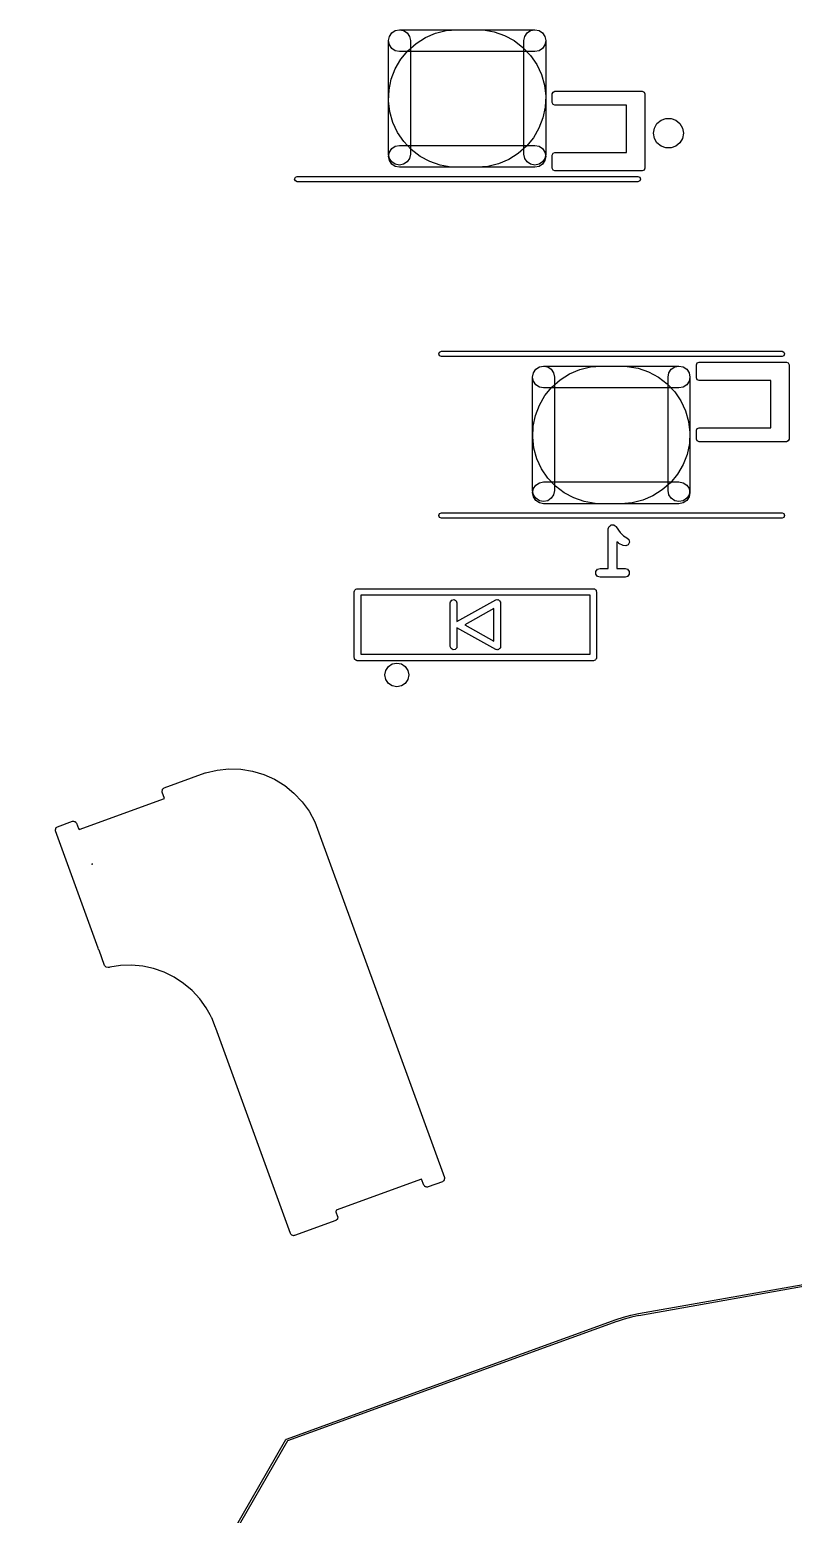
# Model space of a CAD drawing. Extents: x 62 to 223, y -188 to -37.
# Drawn here: x 88.88 to 106.37, y -149.28 to -115.3 of the extents above; entities that cross this region are included whole.
import ezdxf

# ---------------------------------------------------------------- set-up
doc = ezdxf.new("R2010")
doc.units = 0
doc.layers.add('BLACK', color=7, linetype='CONTINUOUS')

msp = doc.modelspace()

# ---------------------------------------------------------------- linework, layer by layer
at = {"layer": 'BLACK', "linetype": 'CONTINUOUS'}
for p, q in [((97.1, -115.55), (97.119, -115.454)), ((97.1, -115.55), (97.119, -115.454)), ((97.1, -115.55), (97.119, -115.454)), ((97.1, -115.55), (97.119, -115.454)), ((97.119, -115.454), (97.1732, -115.373)), ((97.119, -115.454), (97.1732, -115.373)), ((97.119, -115.454), (97.1732, -115.373)), ((97.119, -115.454), (97.1732, -115.373)), ((97.1732, -115.373), (97.2543, -115.319)), ((97.1732, -115.373), (97.2543, -115.319)), ((97.1732, -115.373), (97.2543, -115.319)), ((97.1732, -115.373), (97.2543, -115.319)), ((97.2543, -115.319), (97.35, -115.3)), ((97.2543, -115.319), (97.35, -115.3)), ((97.2543, -115.319), (97.35, -115.3)), ((97.2543, -115.319), (97.35, -115.3)), ((97.35, -115.3), (100.45, -115.3)), ((97.35, -115.3), (97.4457, -115.319)), ((97.35, -115.3), (100.45, -115.3)), ((97.35, -115.3), (97.4457, -115.319)), ((97.4457, -115.319), (97.5268, -115.373)), ((97.4457, -115.319), (97.5268, -115.373)), ((97.5268, -115.373), (97.581, -115.454)), ((97.5268, -115.373), (97.581, -115.454)), ((97.581, -115.454), (97.6, -115.55)), ((97.581, -115.454), (97.6, -115.55)), ((97.7315, -115.614), (97.9453, -115.479)), ((97.7315, -115.614), (97.9453, -115.479)), ((97.7315, -115.614), (97.9453, -115.479)), ((97.7315, -115.614), (97.9453, -115.479)), ((97.9453, -115.479), (98.1779, -115.381)), ((97.9453, -115.479), (98.1779, -115.381)), ((97.9453, -115.479), (98.1779, -115.381)), ((97.9453, -115.479), (98.1779, -115.381)), ((98.1779, -115.381), (98.4232, -115.32)), ((98.1779, -115.381), (98.4232, -115.32)), ((98.1779, -115.381), (98.4232, -115.32)), ((98.1779, -115.381), (98.4232, -115.32)), ((98.4232, -115.32), (98.675, -115.3)), ((98.4232, -115.32), (98.675, -115.3)), ((98.4232, -115.32), (98.675, -115.3)), ((98.4232, -115.32), (98.675, -115.3)), ((98.675, -115.3), (99.125, -115.3)), ((98.675, -115.3), (99.125, -115.3)), ((98.675, -115.3), (99.125, -115.3)), ((98.675, -115.3), (99.125, -115.3)), ((99.125, -115.3), (99.2677, -115.306)), ((99.125, -115.3), (99.2677, -115.306)), ((99.125, -115.3), (99.2677, -115.306)), ((99.125, -115.3), (99.2677, -115.306)), ((99.2677, -115.306), (99.5167, -115.349)), ((99.2677, -115.306), (99.5167, -115.349)), ((99.2677, -115.306), (99.5167, -115.349)), ((99.2677, -115.306), (99.5167, -115.349)), ((99.5167, -115.349), (99.7555, -115.432)), ((99.5167, -115.349), (99.7555, -115.432)), ((99.5167, -115.349), (99.7555, -115.432)), ((99.5167, -115.349), (99.7555, -115.432)), ((99.7555, -115.432), (99.9782, -115.551)), ((99.7555, -115.432), (99.9782, -115.551)), ((99.7555, -115.432), (99.9782, -115.551)), ((99.7555, -115.432), (99.9782, -115.551)), ((100.2, -115.55), (100.219, -115.454)), ((100.2, -115.55), (100.219, -115.454)), ((100.219, -115.454), (100.273, -115.373)), ((100.219, -115.454), (100.273, -115.373)), ((100.273, -115.373), (100.354, -115.319)), ((100.273, -115.373), (100.354, -115.319)), ((100.354, -115.319), (100.45, -115.3)), ((100.354, -115.319), (100.45, -115.3)), ((100.45, -115.3), (100.546, -115.319)), ((100.45, -115.3), (100.546, -115.319)), ((100.45, -115.3), (100.546, -115.319)), ((100.45, -115.3), (100.546, -115.319)), ((100.546, -115.319), (100.627, -115.373)), ((100.546, -115.319), (100.627, -115.373)), ((100.546, -115.319), (100.627, -115.373)), ((100.546, -115.319), (100.627, -115.373)), ((100.627, -115.373), (100.681, -115.454)), ((100.627, -115.373), (100.681, -115.454)), ((100.627, -115.373), (100.681, -115.454)), ((100.627, -115.373), (100.681, -115.454)), ((100.681, -115.454), (100.7, -115.55)), ((100.681, -115.454), (100.7, -115.55)), ((100.681, -115.454), (100.7, -115.55)), ((100.681, -115.454), (100.7, -115.55)), ((97.119, -115.646), (97.1, -115.55)), ((97.1, -118.15), (97.1, -115.55)), ((97.119, -115.646), (97.1, -115.55)), ((97.1, -118.15), (97.1, -115.55)), ((97.1732, -115.727), (97.119, -115.646)), ((97.1732, -115.727), (97.119, -115.646)), ((97.2543, -115.781), (97.1732, -115.727)), ((97.2543, -115.781), (97.1732, -115.727)), ((97.35, -115.8), (97.2543, -115.781)), ((97.35, -115.8), (97.2543, -115.781)), ((100.45, -115.8), (97.35, -115.8)), ((100.45, -115.8), (97.35, -115.8)), ((97.3817, -115.976), (97.542, -115.781)), ((97.3817, -115.976), (97.542, -115.781)), ((97.3817, -115.976), (97.542, -115.781)), ((97.3817, -115.976), (97.542, -115.781)), ((97.542, -115.781), (97.7315, -115.614)), ((97.542, -115.781), (97.7315, -115.614)), ((97.542, -115.781), (97.7315, -115.614)), ((97.542, -115.781), (97.7315, -115.614)), ((97.6, -115.55), (97.6, -118.15)), ((97.6, -115.55), (97.6, -118.15)), ((99.9782, -115.551), (100.179, -115.705)), ((99.9782, -115.551), (100.179, -115.705)), ((99.9782, -115.551), (100.179, -115.705)), ((99.9782, -115.551), (100.179, -115.705)), ((100.179, -115.705), (100.352, -115.888)), ((100.179, -115.705), (100.352, -115.888)), ((100.179, -115.705), (100.352, -115.888)), ((100.179, -115.705), (100.352, -115.888)), ((100.2, -118.15), (100.2, -115.55)), ((100.2, -118.15), (100.2, -115.55)), ((100.546, -115.781), (100.45, -115.8)), ((100.546, -115.781), (100.45, -115.8)), ((100.627, -115.727), (100.546, -115.781)), ((100.627, -115.727), (100.546, -115.781)), ((100.681, -115.646), (100.627, -115.727)), ((100.681, -115.646), (100.627, -115.727)), ((100.7, -115.55), (100.681, -115.646)), ((100.7, -115.55), (100.681, -115.646)), ((100.7, -115.55), (100.7, -118.15)), ((100.7, -115.55), (100.7, -118.15)), ((97.1641, -116.43), (97.2546, -116.194)), ((97.1641, -116.43), (97.2546, -116.194)), ((97.1641, -116.43), (97.2546, -116.194)), ((97.1641, -116.43), (97.2546, -116.194)), ((97.2546, -116.194), (97.3817, -115.976)), ((97.2546, -116.194), (97.3817, -115.976)), ((97.2546, -116.194), (97.3817, -115.976)), ((97.2546, -116.194), (97.3817, -115.976)), ((100.352, -115.888), (100.494, -116.097)), ((100.352, -115.888), (100.494, -116.097)), ((100.352, -115.888), (100.494, -116.097)), ((100.352, -115.888), (100.494, -116.097)), ((100.494, -116.097), (100.601, -116.326)), ((100.494, -116.097), (100.601, -116.326)), ((100.494, -116.097), (100.601, -116.326)), ((100.494, -116.097), (100.601, -116.326)), ((97.1124, -116.678), (97.1641, -116.43)), ((97.1124, -116.678), (97.1641, -116.43)), ((97.1124, -116.678), (97.1641, -116.43)), ((97.1124, -116.678), (97.1641, -116.43)), ((100.601, -116.326), (100.67, -116.569)), ((100.601, -116.326), (100.67, -116.569)), ((100.601, -116.326), (100.67, -116.569)), ((100.601, -116.326), (100.67, -116.569)), ((97.101, -116.93), (97.1124, -116.678)), ((97.101, -116.93), (97.1124, -116.678)), ((97.101, -116.93), (97.1124, -116.678)), ((97.101, -116.93), (97.1124, -116.678)), ((100.67, -116.569), (100.699, -116.82)), ((100.67, -116.569), (100.699, -116.82)), ((100.67, -116.569), (100.699, -116.82)), ((100.67, -116.569), (100.699, -116.82)), ((100.699, -116.82), (100.688, -117.072)), ((100.699, -116.82), (100.688, -117.072)), ((100.699, -116.82), (100.688, -117.072)), ((100.699, -116.82), (100.688, -117.072)), ((100.85, -116.77), (100.868, -116.728)), ((100.85, -116.97), (100.85, -116.77)), ((100.868, -116.728), (100.91, -116.71)), ((100.91, -116.71), (102.91, -116.71)), ((102.91, -116.71), (102.952, -116.728)), ((102.952, -116.728), (102.97, -116.77)), ((102.97, -116.77), (102.97, -118.47)), ((97.13, -117.181), (97.101, -116.93)), ((97.13, -117.181), (97.101, -116.93)), ((97.13, -117.181), (97.101, -116.93)), ((97.13, -117.181), (97.101, -116.93)), ((97.1988, -117.424), (97.13, -117.181)), ((97.1988, -117.424), (97.13, -117.181)), ((97.1988, -117.424), (97.13, -117.181)), ((97.1988, -117.424), (97.13, -117.181)), ((100.688, -117.072), (100.636, -117.32)), ((100.688, -117.072), (100.636, -117.32)), ((100.688, -117.072), (100.636, -117.32)), ((100.688, -117.072), (100.636, -117.32)), ((100.868, -117.012), (100.85, -116.97)), ((100.91, -117.03), (100.868, -117.012)), ((102.55, -117.03), (100.91, -117.03)), ((102.55, -118.11), (102.55, -117.03)), ((97.3055, -117.653), (97.1988, -117.424)), ((97.3055, -117.653), (97.1988, -117.424)), ((97.3055, -117.653), (97.1988, -117.424)), ((97.3055, -117.653), (97.1988, -117.424)), ((100.545, -117.556), (100.418, -117.774)), ((100.545, -117.556), (100.418, -117.774)), ((100.545, -117.556), (100.418, -117.774)), ((100.545, -117.556), (100.418, -117.774)), ((100.636, -117.32), (100.545, -117.556)), ((100.636, -117.32), (100.545, -117.556)), ((100.636, -117.32), (100.545, -117.556)), ((100.636, -117.32), (100.545, -117.556)), ((103.167, -117.67), (103.188, -117.553)), ((103.188, -117.553), (103.247, -117.45)), ((103.247, -117.45), (103.339, -117.373)), ((103.339, -117.373), (103.45, -117.332)), ((103.45, -117.332), (103.57, -117.332)), ((103.57, -117.332), (103.681, -117.373)), ((103.681, -117.373), (103.773, -117.45)), ((103.773, -117.45), (103.832, -117.553)), ((103.832, -117.553), (103.853, -117.67)), ((97.4475, -117.862), (97.3055, -117.653)), ((97.4475, -117.862), (97.3055, -117.653)), ((97.4475, -117.862), (97.3055, -117.653)), ((97.4475, -117.862), (97.3055, -117.653)), ((97.6211, -118.045), (97.4475, -117.862)), ((97.6211, -118.045), (97.4475, -117.862)), ((97.6211, -118.045), (97.4475, -117.862)), ((97.6211, -118.045), (97.4475, -117.862)), ((100.418, -117.774), (100.258, -117.969)), ((100.418, -117.774), (100.258, -117.969)), ((100.418, -117.774), (100.258, -117.969)), ((100.418, -117.774), (100.258, -117.969)), ((103.188, -117.787), (103.167, -117.67)), ((103.247, -117.89), (103.188, -117.787)), ((103.339, -117.967), (103.247, -117.89)), ((103.773, -117.89), (103.681, -117.967)), ((103.832, -117.787), (103.773, -117.89)), ((103.853, -117.67), (103.832, -117.787)), ((97.1, -118.2), (97.119, -118.104)), ((97.1, -118.2), (97.119, -118.104)), ((97.119, -118.246), (97.1, -118.15)), ((97.119, -118.246), (97.1, -118.15)), ((97.119, -118.296), (97.1, -118.2)), ((97.119, -118.296), (97.1, -118.2)), ((97.119, -118.104), (97.1732, -118.023)), ((97.119, -118.104), (97.1732, -118.023)), ((97.1732, -118.327), (97.119, -118.246)), ((97.1732, -118.327), (97.119, -118.246)), ((97.1732, -118.023), (97.2543, -117.969)), ((97.1732, -118.023), (97.2543, -117.969)), ((97.2543, -117.969), (97.35, -117.95)), ((97.2543, -117.969), (97.35, -117.95)), ((97.35, -117.95), (100.45, -117.95)), ((97.35, -117.95), (100.45, -117.95)), ((97.581, -118.246), (97.5268, -118.327)), ((97.581, -118.246), (97.5268, -118.327)), ((97.6, -118.15), (97.581, -118.246)), ((97.6, -118.15), (97.581, -118.246)), ((97.8218, -118.199), (97.6211, -118.045)), ((97.8218, -118.199), (97.6211, -118.045)), ((97.8218, -118.199), (97.6211, -118.045)), ((97.8218, -118.199), (97.6211, -118.045)), ((98.0444, -118.318), (97.8218, -118.199)), ((98.0444, -118.318), (97.8218, -118.199)), ((98.0444, -118.318), (97.8218, -118.199)), ((98.0444, -118.318), (97.8218, -118.199)), ((100.068, -118.136), (99.8547, -118.271)), ((100.068, -118.136), (99.8547, -118.271)), ((100.068, -118.136), (99.8547, -118.271)), ((100.068, -118.136), (99.8547, -118.271)), ((100.258, -117.969), (100.068, -118.136)), ((100.258, -117.969), (100.068, -118.136)), ((100.258, -117.969), (100.068, -118.136)), ((100.258, -117.969), (100.068, -118.136)), ((100.219, -118.246), (100.2, -118.15)), ((100.219, -118.246), (100.2, -118.15)), ((100.273, -118.327), (100.219, -118.246)), ((100.273, -118.327), (100.219, -118.246)), ((100.45, -117.95), (100.546, -117.969)), ((100.45, -117.95), (100.546, -117.969)), ((100.546, -117.969), (100.627, -118.023)), ((100.546, -117.969), (100.627, -118.023)), ((100.627, -118.023), (100.681, -118.104)), ((100.627, -118.023), (100.681, -118.104)), ((100.681, -118.246), (100.627, -118.327)), ((100.681, -118.246), (100.627, -118.327)), ((100.681, -118.104), (100.7, -118.2)), ((100.681, -118.104), (100.7, -118.2)), ((100.7, -118.15), (100.681, -118.246)), ((100.7, -118.15), (100.681, -118.246)), ((100.7, -118.2), (100.681, -118.296)), ((100.7, -118.2), (100.681, -118.296)), ((100.85, -118.17), (100.868, -118.128)), ((100.85, -118.47), (100.85, -118.17)), ((100.868, -118.128), (100.91, -118.11)), ((100.91, -118.11), (102.55, -118.11)), ((103.45, -118.008), (103.339, -117.967)), ((103.57, -118.008), (103.45, -118.008)), ((103.681, -117.967), (103.57, -118.008)), ((97.1732, -118.377), (97.119, -118.296)), ((97.1732, -118.377), (97.119, -118.296)), ((97.2543, -118.381), (97.1732, -118.327)), ((97.2543, -118.381), (97.1732, -118.327)), ((97.2543, -118.431), (97.1732, -118.377)), ((97.2543, -118.431), (97.1732, -118.377)), ((97.35, -118.4), (97.2543, -118.381)), ((97.35, -118.4), (97.2543, -118.381)), ((97.35, -118.45), (97.2543, -118.431)), ((97.35, -118.45), (97.2543, -118.431)), ((97.4457, -118.381), (97.35, -118.4)), ((97.4457, -118.381), (97.35, -118.4)), ((100.45, -118.45), (97.35, -118.45)), ((100.45, -118.45), (97.35, -118.45)), ((97.5268, -118.327), (97.4457, -118.381)), ((97.5268, -118.327), (97.4457, -118.381)), ((98.2833, -118.401), (98.0444, -118.318)), ((98.2833, -118.401), (98.0444, -118.318)), ((98.2833, -118.401), (98.0444, -118.318)), ((98.2833, -118.401), (98.0444, -118.318)), ((98.5323, -118.444), (98.2833, -118.401)), ((98.5323, -118.444), (98.2833, -118.401)), ((98.5323, -118.444), (98.2833, -118.401)), ((98.5323, -118.444), (98.2833, -118.401)), ((98.675, -118.45), (98.5323, -118.444)), ((98.675, -118.45), (98.5323, -118.444)), ((98.675, -118.45), (98.5323, -118.444)), ((98.675, -118.45), (98.5323, -118.444)), ((99.125, -118.45), (98.675, -118.45)), ((99.125, -118.45), (98.675, -118.45)), ((99.125, -118.45), (98.675, -118.45)), ((99.125, -118.45), (98.675, -118.45)), ((99.3768, -118.43), (99.125, -118.45)), ((99.3768, -118.43), (99.125, -118.45)), ((99.3768, -118.43), (99.125, -118.45)), ((99.3768, -118.43), (99.125, -118.45)), ((99.6221, -118.369), (99.3768, -118.43)), ((99.6221, -118.369), (99.3768, -118.43)), ((99.6221, -118.369), (99.3768, -118.43)), ((99.6221, -118.369), (99.3768, -118.43)), ((99.8547, -118.271), (99.6221, -118.369)), ((99.8547, -118.271), (99.6221, -118.369)), ((99.8547, -118.271), (99.6221, -118.369)), ((99.8547, -118.271), (99.6221, -118.369)), ((100.354, -118.381), (100.273, -118.327)), ((100.354, -118.381), (100.273, -118.327)), ((100.45, -118.4), (100.354, -118.381)), ((100.45, -118.4), (100.354, -118.381)), ((100.546, -118.381), (100.45, -118.4)), ((100.546, -118.381), (100.45, -118.4)), ((100.546, -118.431), (100.45, -118.45)), ((100.546, -118.431), (100.45, -118.45)), ((100.627, -118.327), (100.546, -118.381)), ((100.627, -118.327), (100.546, -118.381)), ((100.627, -118.377), (100.546, -118.431)), ((100.627, -118.377), (100.546, -118.431)), ((100.681, -118.296), (100.627, -118.377)), ((100.681, -118.296), (100.627, -118.377)), ((100.868, -118.512), (100.85, -118.47)), ((100.91, -118.53), (100.868, -118.512)), ((102.91, -118.53), (100.91, -118.53)), ((102.952, -118.512), (102.91, -118.53)), ((102.97, -118.47), (102.952, -118.512)), ((94.95, -118.72), (94.9676, -118.678)), ((94.9676, -118.762), (94.95, -118.72)), ((94.9676, -118.678), (95.01, -118.66)), ((95.01, -118.78), (94.9676, -118.762)), ((95.01, -118.66), (102.81, -118.66)), ((102.81, -118.78), (95.01, -118.78)), ((102.81, -118.66), (102.852, -118.678)), ((102.852, -118.762), (102.81, -118.78)), ((102.852, -118.678), (102.87, -118.72)), ((102.87, -118.72), (102.852, -118.762)), ((98.2676, -122.678), (98.31, -122.66)), ((98.31, -122.66), (106.11, -122.66)), ((106.11, -122.66), (106.152, -122.678)), ((98.25, -122.72), (98.2676, -122.678)), ((98.2676, -122.762), (98.25, -122.72)), ((98.31, -122.78), (98.2676, -122.762)), ((106.11, -122.78), (98.31, -122.78)), ((100.554, -123.019), (100.65, -123)), ((100.554, -123.019), (100.65, -123)), ((100.554, -123.019), (100.65, -123)), ((100.554, -123.019), (100.65, -123)), ((100.65, -123), (103.75, -123)), ((100.65, -123), (100.746, -123.019)), ((100.65, -123), (103.75, -123)), ((100.65, -123), (100.746, -123.019)), ((101.723, -123.02), (101.975, -123)), ((101.723, -123.02), (101.975, -123)), ((101.723, -123.02), (101.975, -123)), ((101.723, -123.02), (101.975, -123)), ((101.975, -123), (102.425, -123)), ((101.975, -123), (102.425, -123)), ((101.975, -123), (102.425, -123)), ((101.975, -123), (102.425, -123)), ((102.425, -123), (102.568, -123.006)), ((102.425, -123), (102.568, -123.006)), ((102.425, -123), (102.568, -123.006)), ((102.425, -123), (102.568, -123.006)), ((102.568, -123.006), (102.817, -123.049)), ((102.568, -123.006), (102.817, -123.049)), ((102.568, -123.006), (102.817, -123.049)), ((102.568, -123.006), (102.817, -123.049)), ((103.654, -123.019), (103.75, -123)), ((103.654, -123.019), (103.75, -123)), ((103.75, -123), (103.846, -123.019)), ((103.75, -123), (103.846, -123.019)), ((103.75, -123), (103.846, -123.019)), ((103.75, -123), (103.846, -123.019)), ((104.15, -122.97), (104.168, -122.928)), ((104.15, -123.27), (104.15, -122.97)), ((104.168, -122.928), (104.21, -122.91)), ((104.21, -122.91), (106.21, -122.91)), ((106.152, -122.762), (106.11, -122.78)), ((106.152, -122.678), (106.17, -122.72)), ((106.17, -122.72), (106.152, -122.762)), ((106.21, -122.91), (106.252, -122.928)), ((106.252, -122.928), (106.27, -122.97)), ((106.27, -122.97), (106.27, -124.67)), ((100.4, -123.25), (100.419, -123.154)), ((100.4, -123.25), (100.419, -123.154)), ((100.4, -123.25), (100.419, -123.154)), ((100.4, -123.25), (100.419, -123.154)), ((100.419, -123.346), (100.4, -123.25)), ((100.4, -125.85), (100.4, -123.25)), ((100.419, -123.346), (100.4, -123.25)), ((100.4, -125.85), (100.4, -123.25)), ((100.419, -123.154), (100.473, -123.073)), ((100.419, -123.154), (100.473, -123.073)), ((100.419, -123.154), (100.473, -123.073)), ((100.419, -123.154), (100.473, -123.073)), ((100.473, -123.427), (100.419, -123.346)), ((100.473, -123.427), (100.419, -123.346)), ((100.473, -123.073), (100.554, -123.019)), ((100.473, -123.073), (100.554, -123.019)), ((100.473, -123.073), (100.554, -123.019)), ((100.473, -123.073), (100.554, -123.019)), ((100.746, -123.019), (100.827, -123.073)), ((100.746, -123.019), (100.827, -123.073)), ((100.827, -123.073), (100.881, -123.154)), ((100.827, -123.073), (100.881, -123.154)), ((100.842, -123.481), (101.032, -123.314)), ((100.842, -123.481), (101.032, -123.314)), ((100.842, -123.481), (101.032, -123.314)), ((100.842, -123.481), (101.032, -123.314)), ((100.881, -123.154), (100.9, -123.25)), ((100.881, -123.154), (100.9, -123.25)), ((100.9, -123.25), (100.9, -125.85)), ((100.9, -123.25), (100.9, -125.85)), ((101.032, -123.314), (101.245, -123.179)), ((101.032, -123.314), (101.245, -123.179)), ((101.032, -123.314), (101.245, -123.179)), ((101.032, -123.314), (101.245, -123.179)), ((101.245, -123.179), (101.478, -123.081)), ((101.245, -123.179), (101.478, -123.081)), ((101.245, -123.179), (101.478, -123.081)), ((101.245, -123.179), (101.478, -123.081)), ((101.478, -123.081), (101.723, -123.02)), ((101.478, -123.081), (101.723, -123.02)), ((101.478, -123.081), (101.723, -123.02)), ((101.478, -123.081), (101.723, -123.02)), ((102.817, -123.049), (103.056, -123.132)), ((102.817, -123.049), (103.056, -123.132)), ((102.817, -123.049), (103.056, -123.132)), ((102.817, -123.049), (103.056, -123.132)), ((103.056, -123.132), (103.278, -123.251)), ((103.056, -123.132), (103.278, -123.251)), ((103.056, -123.132), (103.278, -123.251)), ((103.056, -123.132), (103.278, -123.251)), ((103.278, -123.251), (103.479, -123.405)), ((103.278, -123.251), (103.479, -123.405)), ((103.278, -123.251), (103.479, -123.405)), ((103.278, -123.251), (103.479, -123.405)), ((103.5, -123.25), (103.519, -123.154)), ((103.5, -123.25), (103.519, -123.154)), ((103.5, -125.85), (103.5, -123.25)), ((103.5, -125.85), (103.5, -123.25)), ((103.519, -123.154), (103.573, -123.073)), ((103.519, -123.154), (103.573, -123.073)), ((103.573, -123.073), (103.654, -123.019)), ((103.573, -123.073), (103.654, -123.019)), ((103.846, -123.019), (103.927, -123.073)), ((103.846, -123.019), (103.927, -123.073)), ((103.846, -123.019), (103.927, -123.073)), ((103.846, -123.019), (103.927, -123.073)), ((103.927, -123.073), (103.981, -123.154)), ((103.927, -123.073), (103.981, -123.154)), ((103.927, -123.073), (103.981, -123.154)), ((103.927, -123.073), (103.981, -123.154)), ((103.981, -123.346), (103.927, -123.427)), ((103.981, -123.346), (103.927, -123.427)), ((103.981, -123.154), (104, -123.25)), ((103.981, -123.154), (104, -123.25)), ((103.981, -123.154), (104, -123.25)), ((103.981, -123.154), (104, -123.25)), ((104, -123.25), (103.981, -123.346)), ((104, -123.25), (103.981, -123.346)), ((104, -123.25), (104, -125.85)), ((104, -123.25), (104, -125.85)), ((104.168, -123.312), (104.15, -123.27)), ((104.21, -123.33), (104.168, -123.312)), ((105.85, -123.33), (104.21, -123.33)), ((105.85, -124.41), (105.85, -123.33)), ((100.554, -123.481), (100.473, -123.427)), ((100.554, -123.481), (100.473, -123.427)), ((100.65, -123.5), (100.554, -123.481)), ((100.65, -123.5), (100.554, -123.481)), ((100.555, -123.894), (100.682, -123.676)), ((100.555, -123.894), (100.682, -123.676)), ((100.555, -123.894), (100.682, -123.676)), ((100.555, -123.894), (100.682, -123.676)), ((103.75, -123.5), (100.65, -123.5)), ((103.75, -123.5), (100.65, -123.5)), ((100.682, -123.676), (100.842, -123.481)), ((100.682, -123.676), (100.842, -123.481)), ((100.682, -123.676), (100.842, -123.481)), ((100.682, -123.676), (100.842, -123.481)), ((103.479, -123.405), (103.652, -123.588)), ((103.479, -123.405), (103.652, -123.588)), ((103.479, -123.405), (103.652, -123.588)), ((103.479, -123.405), (103.652, -123.588)), ((103.652, -123.588), (103.794, -123.797)), ((103.652, -123.588), (103.794, -123.797)), ((103.652, -123.588), (103.794, -123.797)), ((103.652, -123.588), (103.794, -123.797)), ((103.846, -123.481), (103.75, -123.5)), ((103.846, -123.481), (103.75, -123.5)), ((103.927, -123.427), (103.846, -123.481)), ((103.927, -123.427), (103.846, -123.481)), ((100.464, -124.13), (100.555, -123.894)), ((100.464, -124.13), (100.555, -123.894)), ((100.464, -124.13), (100.555, -123.894)), ((100.464, -124.13), (100.555, -123.894)), ((103.794, -123.797), (103.901, -124.026)), ((103.794, -123.797), (103.901, -124.026)), ((103.794, -123.797), (103.901, -124.026)), ((103.794, -123.797), (103.901, -124.026)), ((103.901, -124.026), (103.97, -124.269)), ((103.901, -124.026), (103.97, -124.269)), ((103.901, -124.026), (103.97, -124.269)), ((103.901, -124.026), (103.97, -124.269)), ((100.412, -124.378), (100.464, -124.13)), ((100.412, -124.378), (100.464, -124.13)), ((100.412, -124.378), (100.464, -124.13)), ((100.412, -124.378), (100.464, -124.13)), ((103.97, -124.269), (103.999, -124.52)), ((103.97, -124.269), (103.999, -124.52)), ((103.97, -124.269), (103.999, -124.52)), ((103.97, -124.269), (103.999, -124.52)), ((100.401, -124.63), (100.412, -124.378)), ((100.401, -124.63), (100.412, -124.378)), ((100.401, -124.63), (100.412, -124.378)), ((100.401, -124.63), (100.412, -124.378)), ((100.43, -124.881), (100.401, -124.63)), ((100.43, -124.881), (100.401, -124.63)), ((100.43, -124.881), (100.401, -124.63)), ((100.43, -124.881), (100.401, -124.63)), ((103.999, -124.52), (103.988, -124.772)), ((103.999, -124.52), (103.988, -124.772)), ((103.999, -124.52), (103.988, -124.772)), ((103.999, -124.52), (103.988, -124.772)), ((104.15, -124.47), (104.168, -124.428)), ((104.15, -124.67), (104.15, -124.47)), ((104.168, -124.712), (104.15, -124.67)), ((104.168, -124.428), (104.21, -124.41)), ((104.21, -124.73), (104.168, -124.712)), ((104.21, -124.41), (105.85, -124.41)), ((106.252, -124.712), (106.21, -124.73)), ((106.27, -124.67), (106.252, -124.712)), ((100.499, -125.124), (100.43, -124.881)), ((100.499, -125.124), (100.43, -124.881)), ((100.499, -125.124), (100.43, -124.881)), ((100.499, -125.124), (100.43, -124.881)), ((103.936, -125.02), (103.845, -125.256)), ((103.936, -125.02), (103.845, -125.256)), ((103.936, -125.02), (103.845, -125.256)), ((103.936, -125.02), (103.845, -125.256)), ((103.988, -124.772), (103.936, -125.02)), ((103.988, -124.772), (103.936, -125.02)), ((103.988, -124.772), (103.936, -125.02)), ((103.988, -124.772), (103.936, -125.02)), ((106.21, -124.73), (104.21, -124.73)), ((100.606, -125.353), (100.499, -125.124)), ((100.606, -125.353), (100.499, -125.124)), ((100.606, -125.353), (100.499, -125.124)), ((100.606, -125.353), (100.499, -125.124)), ((100.748, -125.562), (100.606, -125.353)), ((100.748, -125.562), (100.606, -125.353)), ((100.748, -125.562), (100.606, -125.353)), ((100.748, -125.562), (100.606, -125.353)), ((103.845, -125.256), (103.718, -125.474)), ((103.845, -125.256), (103.718, -125.474)), ((103.845, -125.256), (103.718, -125.474)), ((103.845, -125.256), (103.718, -125.474)), ((100.419, -125.804), (100.473, -125.723)), ((100.419, -125.804), (100.473, -125.723)), ((100.473, -125.723), (100.554, -125.669)), ((100.473, -125.723), (100.554, -125.669)), ((100.554, -125.669), (100.65, -125.65)), ((100.554, -125.669), (100.65, -125.65)), ((100.65, -125.65), (103.75, -125.65)), ((100.65, -125.65), (103.75, -125.65)), ((100.921, -125.745), (100.748, -125.562)), ((100.921, -125.745), (100.748, -125.562)), ((100.921, -125.745), (100.748, -125.562)), ((100.921, -125.745), (100.748, -125.562)), ((103.558, -125.669), (103.368, -125.836)), ((103.558, -125.669), (103.368, -125.836)), ((103.558, -125.669), (103.368, -125.836)), ((103.558, -125.669), (103.368, -125.836)), ((103.718, -125.474), (103.558, -125.669)), ((103.718, -125.474), (103.558, -125.669)), ((103.718, -125.474), (103.558, -125.669)), ((103.718, -125.474), (103.558, -125.669)), ((103.75, -125.65), (103.846, -125.669)), ((103.75, -125.65), (103.846, -125.669)), ((103.846, -125.669), (103.927, -125.723)), ((103.846, -125.669), (103.927, -125.723)), ((103.927, -125.723), (103.981, -125.804)), ((103.927, -125.723), (103.981, -125.804)), ((100.4, -125.9), (100.419, -125.804)), ((100.4, -125.9), (100.419, -125.804)), ((100.419, -125.946), (100.4, -125.85)), ((100.419, -125.946), (100.4, -125.85)), ((100.419, -125.996), (100.4, -125.9)), ((100.419, -125.996), (100.4, -125.9)), ((100.473, -126.027), (100.419, -125.946)), ((100.473, -126.027), (100.419, -125.946)), ((100.473, -126.077), (100.419, -125.996)), ((100.473, -126.077), (100.419, -125.996)), ((100.554, -126.081), (100.473, -126.027)), ((100.554, -126.081), (100.473, -126.027)), ((100.827, -126.027), (100.746, -126.081)), ((100.827, -126.027), (100.746, -126.081)), ((100.881, -125.946), (100.827, -126.027)), ((100.881, -125.946), (100.827, -126.027)), ((100.9, -125.85), (100.881, -125.946)), ((100.9, -125.85), (100.881, -125.946)), ((101.122, -125.899), (100.921, -125.745)), ((101.122, -125.899), (100.921, -125.745)), ((101.122, -125.899), (100.921, -125.745)), ((101.122, -125.899), (100.921, -125.745)), ((101.344, -126.018), (101.122, -125.899)), ((101.344, -126.018), (101.122, -125.899)), ((101.344, -126.018), (101.122, -125.899)), ((101.344, -126.018), (101.122, -125.899)), ((101.583, -126.101), (101.344, -126.018)), ((101.583, -126.101), (101.344, -126.018)), ((101.583, -126.101), (101.344, -126.018)), ((101.583, -126.101), (101.344, -126.018)), ((102.922, -126.069), (102.677, -126.13)), ((102.922, -126.069), (102.677, -126.13)), ((102.922, -126.069), (102.677, -126.13)), ((102.922, -126.069), (102.677, -126.13)), ((103.155, -125.971), (102.922, -126.069)), ((103.155, -125.971), (102.922, -126.069)), ((103.155, -125.971), (102.922, -126.069)), ((103.155, -125.971), (102.922, -126.069)), ((103.368, -125.836), (103.155, -125.971)), ((103.368, -125.836), (103.155, -125.971)), ((103.368, -125.836), (103.155, -125.971)), ((103.368, -125.836), (103.155, -125.971)), ((103.519, -125.946), (103.5, -125.85)), ((103.519, -125.946), (103.5, -125.85)), ((103.573, -126.027), (103.519, -125.946)), ((103.573, -126.027), (103.519, -125.946)), ((103.654, -126.081), (103.573, -126.027)), ((103.654, -126.081), (103.573, -126.027)), ((103.927, -126.027), (103.846, -126.081)), ((103.927, -126.027), (103.846, -126.081)), ((103.981, -125.946), (103.927, -126.027)), ((103.981, -125.946), (103.927, -126.027)), ((103.981, -125.996), (103.927, -126.077)), ((103.981, -125.996), (103.927, -126.077)), ((103.981, -125.804), (104, -125.9)), ((103.981, -125.804), (104, -125.9)), ((104, -125.85), (103.981, -125.946)), ((104, -125.85), (103.981, -125.946)), ((104, -125.9), (103.981, -125.996)), ((104, -125.9), (103.981, -125.996)), ((98.25, -126.42), (98.2676, -126.378)), ((98.2676, -126.378), (98.31, -126.36)), ((98.31, -126.36), (106.11, -126.36)), ((100.554, -126.131), (100.473, -126.077)), ((100.554, -126.131), (100.473, -126.077)), ((100.65, -126.1), (100.554, -126.081)), ((100.65, -126.1), (100.554, -126.081)), ((100.65, -126.15), (100.554, -126.131)), ((100.65, -126.15), (100.554, -126.131)), ((100.746, -126.081), (100.65, -126.1)), ((100.746, -126.081), (100.65, -126.1)), ((103.75, -126.15), (100.65, -126.15)), ((103.75, -126.15), (100.65, -126.15)), ((101.832, -126.144), (101.583, -126.101)), ((101.832, -126.144), (101.583, -126.101)), ((101.832, -126.144), (101.583, -126.101)), ((101.832, -126.144), (101.583, -126.101)), ((101.975, -126.15), (101.832, -126.144)), ((101.975, -126.15), (101.832, -126.144)), ((101.975, -126.15), (101.832, -126.144)), ((101.975, -126.15), (101.832, -126.144)), ((102.425, -126.15), (101.975, -126.15)), ((102.425, -126.15), (101.975, -126.15)), ((102.425, -126.15), (101.975, -126.15)), ((102.425, -126.15), (101.975, -126.15)), ((102.677, -126.13), (102.425, -126.15)), ((102.677, -126.13), (102.425, -126.15)), ((102.677, -126.13), (102.425, -126.15)), ((102.677, -126.13), (102.425, -126.15)), ((103.75, -126.1), (103.654, -126.081)), ((103.75, -126.1), (103.654, -126.081)), ((103.846, -126.081), (103.75, -126.1)), ((103.846, -126.081), (103.75, -126.1)), ((103.846, -126.131), (103.75, -126.15)), ((103.846, -126.131), (103.75, -126.15)), ((103.927, -126.077), (103.846, -126.131)), ((103.927, -126.077), (103.846, -126.131)), ((106.11, -126.36), (106.152, -126.378)), ((106.152, -126.378), (106.17, -126.42)), ((98.2676, -126.462), (98.25, -126.42)), ((98.31, -126.48), (98.2676, -126.462)), ((106.11, -126.48), (98.31, -126.48)), ((102.13, -126.728), (102.14, -126.701)), ((102.131, -126.73), (102.13, -126.728)), ((102.13, -126.732), (102.131, -126.73)), ((102.13, -127.632), (102.13, -126.732)), ((102.14, -126.701), (102.149, -126.673)), ((102.149, -126.673), (102.151, -126.672)), ((102.151, -126.672), (102.152, -126.67)), ((102.152, -126.67), (102.176, -126.654)), ((102.176, -126.654), (102.199, -126.637)), ((102.199, -126.637), (102.201, -126.637)), ((102.201, -126.637), (102.203, -126.636)), ((102.203, -126.636), (102.232, -126.637)), ((102.232, -126.637), (102.261, -126.637)), ((102.261, -126.637), (102.263, -126.638)), ((102.263, -126.638), (102.265, -126.638)), ((102.265, -126.638), (102.287, -126.656)), ((102.287, -126.656), (102.311, -126.673)), ((102.311, -126.673), (102.312, -126.675)), ((102.312, -126.675), (102.313, -126.677)), ((102.313, -126.677), (102.403, -126.811)), ((106.152, -126.462), (106.11, -126.48)), ((106.17, -126.42), (106.152, -126.462)), ((102.35, -127.041), (102.33, -127.021)), ((102.33, -127.021), (102.33, -127.632)), ((102.364, -127.048), (102.35, -127.041)), ((102.376, -127.06), (102.364, -127.048)), ((102.471, -127.107), (102.376, -127.06)), ((102.403, -126.811), (102.48, -126.888)), ((102.48, -126.888), (102.56, -126.928)), ((102.587, -127.088), (102.532, -127.116)), ((102.56, -126.928), (102.604, -126.972)), ((102.615, -127.033), (102.587, -127.088)), ((102.604, -126.972), (102.615, -127.033)), ((102.532, -127.116), (102.471, -127.107)), ((101.849, -127.701), (101.886, -127.651)), ((101.849, -127.763), (101.849, -127.701)), ((101.886, -127.813), (101.849, -127.763)), ((101.886, -127.651), (101.944, -127.632)), ((101.944, -127.632), (102.13, -127.632)), ((102.33, -127.632), (102.516, -127.632)), ((102.516, -127.632), (102.574, -127.651)), ((102.574, -127.651), (102.611, -127.701)), ((102.611, -127.763), (102.574, -127.813)), ((102.611, -127.701), (102.611, -127.763)), ((96.332, -128.129), (96.3418, -128.113)), ((96.3418, -128.113), (96.3481, -128.11)), ((96.3481, -128.11), (96.3525, -128.105)), ((96.3525, -128.105), (96.3717, -128.102)), ((96.3717, -128.102), (96.39, -128.095)), ((96.39, -128.095), (101.79, -128.095)), ((101.79, -128.095), (101.8, -128.097)), ((101.8, -128.097), (101.803, -128.096)), ((101.803, -128.096), (101.806, -128.098)), ((101.806, -128.098), (101.816, -128.1)), ((101.816, -128.1), (101.831, -128.112)), ((101.831, -128.112), (101.847, -128.122)), ((101.944, -127.832), (101.886, -127.813)), ((102.516, -127.832), (101.944, -127.832)), ((102.574, -127.813), (102.516, -127.832)), ((96.315, -128.17), (96.3167, -128.16)), ((96.315, -129.67), (96.315, -128.17)), ((96.3161, -128.157), (96.3178, -128.154)), ((96.3167, -128.16), (96.3161, -128.157)), ((96.3178, -128.154), (96.3195, -128.144)), ((96.3195, -128.144), (96.332, -128.129)), ((96.465, -128.245), (96.465, -129.595)), ((101.715, -128.245), (96.465, -128.245)), ((98.515, -128.42), (98.5195, -128.394)), ((98.515, -129.42), (98.515, -128.42)), ((98.5195, -128.394), (98.5525, -128.355)), ((98.5525, -128.355), (98.603, -128.346)), ((98.603, -128.346), (98.6475, -128.372)), ((98.6475, -128.372), (98.665, -128.42)), ((98.665, -128.848), (99.5536, -128.354)), ((98.665, -128.42), (98.665, -128.848)), ((99.5536, -128.354), (99.5782, -128.346)), ((99.5782, -128.346), (99.5906, -128.348)), ((99.5906, -128.348), (99.603, -128.346)), ((99.603, -128.346), (99.615, -128.353)), ((99.615, -128.353), (99.6286, -128.356)), ((99.6286, -128.356), (99.6365, -128.365)), ((99.6365, -128.365), (99.6475, -128.372)), ((99.6475, -128.372), (99.6522, -128.385)), ((99.6522, -128.385), (99.6609, -128.396)), ((99.6609, -128.396), (99.6607, -128.408)), ((99.6607, -128.408), (99.665, -128.42)), ((99.665, -128.42), (99.665, -129.42)), ((101.715, -129.595), (101.715, -128.245)), ((101.847, -128.122), (101.85, -128.128)), ((101.85, -128.128), (101.855, -128.132)), ((101.855, -128.132), (101.858, -128.152)), ((101.858, -128.152), (101.865, -128.17)), ((101.865, -128.17), (101.865, -129.67)), ((99.515, -128.547), (98.8444, -128.92)), ((99.515, -129.293), (99.515, -128.547)), ((99.5536, -129.486), (98.665, -128.992)), ((98.665, -128.992), (98.665, -129.42)), ((98.8444, -128.92), (99.515, -129.293)), ((98.5325, -129.468), (98.515, -129.42)), ((98.577, -129.494), (98.5325, -129.468)), ((98.6605, -129.446), (98.6275, -129.485)), ((98.665, -129.42), (98.6605, -129.446)), ((99.6482, -129.467), (99.6364, -129.474)), ((99.6524, -129.455), (99.6482, -129.467)), ((99.6605, -129.446), (99.6524, -129.455)), ((99.665, -129.42), (99.6605, -129.446)), ((96.3217, -129.688), (96.315, -129.67)), ((96.325, -129.707), (96.3217, -129.688)), ((96.3302, -129.712), (96.325, -129.707)), ((96.3325, -129.718), (96.3302, -129.712)), ((96.3494, -129.728), (96.3325, -129.718)), ((96.3643, -129.74), (96.3494, -129.728)), ((96.3741, -129.742), (96.3643, -129.74)), ((96.377, -129.744), (96.3741, -129.742)), ((96.3803, -129.743), (96.377, -129.744)), ((96.39, -129.745), (96.3803, -129.743)), ((101.79, -129.745), (96.39, -129.745)), ((96.465, -129.595), (101.715, -129.595)), ((97.1859, -129.819), (97.29, -129.798)), ((97.29, -129.798), (97.3941, -129.819)), ((98.6275, -129.485), (98.577, -129.494)), ((99.566, -129.488), (99.5536, -129.486)), ((99.577, -129.494), (99.566, -129.488)), ((99.5906, -129.491), (99.577, -129.494)), ((99.6042, -129.494), (99.5906, -129.491)), ((99.6151, -129.487), (99.6042, -129.494)), ((99.6275, -129.485), (99.6151, -129.487)), ((99.6364, -129.474), (99.6275, -129.485)), ((101.808, -129.738), (101.79, -129.745)), ((101.828, -129.735), (101.808, -129.738)), ((101.832, -129.73), (101.828, -129.735)), ((101.838, -129.727), (101.832, -129.73)), ((101.848, -129.711), (101.838, -129.727)), ((101.86, -129.696), (101.848, -129.711)), ((101.862, -129.686), (101.86, -129.696)), ((101.864, -129.683), (101.862, -129.686)), ((101.865, -129.67), (101.863, -129.68)), ((101.863, -129.68), (101.864, -129.683)), ((97.0179, -130.07), (97.0386, -129.966)), ((97.0386, -130.174), (97.0179, -130.07)), ((97.0386, -129.966), (97.0976, -129.878)), ((97.0976, -129.878), (97.1859, -129.819)), ((97.3941, -129.819), (97.4824, -129.878)), ((97.4824, -129.878), (97.5414, -129.966)), ((97.5414, -129.966), (97.5621, -130.07)), ((97.5621, -130.07), (97.5414, -130.174)), ((97.0976, -130.262), (97.0386, -130.174)), ((97.1859, -130.321), (97.0976, -130.262)), ((97.29, -130.342), (97.1859, -130.321)), ((97.3941, -130.321), (97.29, -130.342)), ((97.4824, -130.262), (97.3941, -130.321)), ((97.5414, -130.174), (97.4824, -130.262)), ((91.9658, -132.654), (92.9055, -132.312)), ((92.9055, -132.312), (92.908, -132.311)), ((92.908, -132.311), (92.909, -132.311)), ((92.909, -132.311), (93.1734, -132.248)), ((93.1734, -132.248), (93.4437, -132.22)), ((93.4437, -132.22), (93.7154, -132.228)), ((93.7154, -132.228), (93.9837, -132.271)), ((93.9837, -132.271), (94.2441, -132.348)), ((94.2441, -132.348), (94.4921, -132.459)), ((94.4921, -132.459), (94.7235, -132.602)), ((91.9164, -132.724), (91.9231, -132.706)), ((91.9182, -132.734), (91.9164, -132.724)), ((91.9176, -132.737), (91.9182, -132.734)), ((91.9192, -132.74), (91.9176, -132.737)), ((91.921, -132.75), (91.9192, -132.74)), ((91.974, -132.896), (91.921, -132.75)), ((91.9231, -132.706), (91.9265, -132.687)), ((91.9265, -132.687), (91.9317, -132.682)), ((91.9317, -132.682), (91.934, -132.676)), ((91.934, -132.676), (91.9509, -132.666)), ((91.9509, -132.666), (91.9658, -132.654)), ((94.7235, -132.602), (94.9344, -132.773)), ((94.9344, -132.773), (95.1211, -132.971)), ((90.0157, -133.608), (91.974, -132.896)), ((95.1211, -132.971), (95.2804, -133.191)), ((95.2804, -133.191), (95.4096, -133.43)), ((89.5077, -133.556), (89.5226, -133.543)), ((89.5226, -133.543), (89.8609, -133.42)), ((89.8609, -133.42), (89.8706, -133.418)), ((89.8706, -133.418), (89.8735, -133.417)), ((89.8735, -133.417), (89.8768, -133.417)), ((89.8768, -133.417), (89.8865, -133.415)), ((89.8865, -133.415), (89.9048, -133.422)), ((89.9048, -133.422), (89.924, -133.426)), ((89.924, -133.426), (89.9284, -133.431)), ((89.9284, -133.431), (89.9347, -133.433)), ((89.9347, -133.433), (89.9445, -133.45)), ((89.9445, -133.45), (89.957, -133.465)), ((89.957, -133.465), (89.9996, -133.582)), ((95.4096, -133.43), (95.5049, -133.68)), ((89.4732, -133.614), (89.4799, -133.595)), ((89.475, -133.623), (89.4732, -133.614)), ((89.4744, -133.627), (89.475, -133.623)), ((89.476, -133.63), (89.4744, -133.627)), ((89.4778, -133.639), (89.476, -133.63)), ((90.4558, -136.326), (89.4778, -133.639)), ((89.4799, -133.595), (89.4833, -133.576)), ((89.4833, -133.576), (89.4885, -133.572)), ((89.4885, -133.572), (89.4908, -133.565)), ((89.4908, -133.565), (89.5077, -133.556)), ((89.9996, -133.582), (90.0157, -133.608)), ((95.5049, -133.68), (95.5053, -133.68)), ((95.5053, -133.68), (98.3782, -141.574)), ((90.3193, -134.39), (90.3104, -134.392)), ((90.3104, -134.392), (90.3165, -134.409)), ((90.3165, -134.409), (90.3193, -134.39)), ((90.461, -136.351), (90.4558, -136.326)), ((90.4726, -136.373), (90.461, -136.351)), ((90.5996, -136.721), (90.4726, -136.373)), ((90.6326, -136.761), (90.5996, -136.721)), ((90.6831, -136.77), (90.6326, -136.761)), ((90.6933, -136.764), (90.6831, -136.77)), ((90.7075, -136.765), (90.6933, -136.764)), ((90.7168, -136.76), (90.7075, -136.765)), ((90.96, -136.722), (90.7168, -136.76)), ((91.2163, -136.714), (90.96, -136.722)), ((91.4716, -136.737), (91.2163, -136.714)), ((91.7222, -136.792), (91.4716, -136.737)), ((91.9643, -136.876), (91.7222, -136.792)), ((92.1944, -136.989), (91.9643, -136.876)), ((92.4089, -137.13), (92.1944, -136.989)), ((92.6046, -137.295), (92.4089, -137.13)), ((92.7788, -137.484), (92.6046, -137.295)), ((92.9287, -137.692), (92.7788, -137.484)), ((93.0138, -137.846), (92.9287, -137.692)), ((93.0388, -137.898), (93.0138, -137.846)), ((93.0477, -137.908), (93.0388, -137.898)), ((93.0522, -137.916), (93.0477, -137.908)), ((93.1408, -138.138), (93.0522, -137.916)), ((93.1436, -138.154), (93.1408, -138.138)), ((93.1436, -138.156), (93.1436, -138.154)), ((93.144, -138.156), (93.1436, -138.156)), ((93.1443, -138.158), (93.144, -138.156)), ((94.8544, -142.856), (93.1443, -138.158)), ((97.8588, -141.608), (95.8995, -142.321)), ((97.9084, -141.745), (97.8588, -141.608)), ((98.3334, -141.67), (98.0045, -141.789)), ((98.3483, -141.657), (98.3334, -141.67)), ((98.3652, -141.647), (98.3483, -141.657)), ((98.3675, -141.641), (98.3652, -141.647)), ((98.3727, -141.637), (98.3675, -141.641)), ((98.3761, -141.618), (98.3727, -141.637)), ((98.3828, -141.599), (98.3761, -141.618)), ((98.3782, -141.574), (98.38, -141.583)), ((98.38, -141.583), (98.3816, -141.586)), ((98.3816, -141.586), (98.381, -141.59)), ((98.381, -141.59), (98.3828, -141.599)), ((102.822, -144.686), (119.934, -141.662)), ((97.9209, -141.76), (97.9084, -141.745)), ((97.9307, -141.776), (97.9209, -141.76)), ((97.937, -141.779), (97.9307, -141.776)), ((97.9414, -141.784), (97.937, -141.779)), ((97.9606, -141.787), (97.9414, -141.784)), ((97.9789, -141.794), (97.9606, -141.787)), ((97.9886, -141.792), (97.9789, -141.794)), ((97.9919, -141.793), (97.9886, -141.792)), ((97.9948, -141.791), (97.9919, -141.793)), ((98.0045, -141.789), (97.9948, -141.791)), ((119.943, -141.711), (102.831, -144.736)), ((95.8995, -142.321), (95.8961, -142.356)), ((95.8961, -142.356), (95.935, -142.463)), ((95.8902, -142.559), (94.9505, -142.901)), ((95.9051, -142.546), (95.8902, -142.559)), ((95.922, -142.537), (95.9051, -142.546)), ((95.9243, -142.53), (95.922, -142.537)), ((95.9295, -142.526), (95.9243, -142.53)), ((95.9329, -142.507), (95.9295, -142.526)), ((95.9396, -142.489), (95.9329, -142.507)), ((95.935, -142.463), (95.9368, -142.473)), ((95.9368, -142.473), (95.9384, -142.475)), ((95.9384, -142.475), (95.9378, -142.479)), ((95.9378, -142.479), (95.9396, -142.489)), ((94.8669, -142.871), (94.8544, -142.856)), ((94.8767, -142.888), (94.8669, -142.871)), ((94.883, -142.89), (94.8767, -142.888)), ((94.8874, -142.895), (94.883, -142.89)), ((94.9066, -142.899), (94.8874, -142.895)), ((94.9249, -142.906), (94.9066, -142.899)), ((94.9346, -142.904), (94.9249, -142.906)), ((94.9379, -142.904), (94.9346, -142.904)), ((94.9408, -142.903), (94.9379, -142.904)), ((94.9505, -142.901), (94.9408, -142.903)), ((102.481, -144.767), (102.65, -144.722)), ((102.65, -144.722), (102.822, -144.686)), ((102.828, -144.735), (102.661, -144.769)), ((102.822, -144.686), (102.822, -144.686)), ((102.831, -144.736), (102.828, -144.735)), ((94.764, -147.56), (102.314, -144.823)), ((102.331, -144.87), (94.7896, -147.604)), ((102.314, -144.823), (102.481, -144.767)), ((102.314, -144.823), (102.314, -144.823)), ((102.333, -144.868), (102.331, -144.87)), ((102.331, -144.87), (102.331, -144.87)), ((102.331, -144.87), (102.331, -144.87)), ((102.495, -144.814), (102.333, -144.868)), ((102.661, -144.769), (102.495, -144.814)), ((81.6382, -170.283), (94.7509, -147.571)), ((94.7896, -147.604), (81.6849, -170.302)), ((94.7509, -147.571), (94.7577, -147.566)), ((94.7577, -147.566), (94.764, -147.56))]:
    msp.add_line(p, q, dxfattribs=at)

doc.saveas('drawing.dxf')
